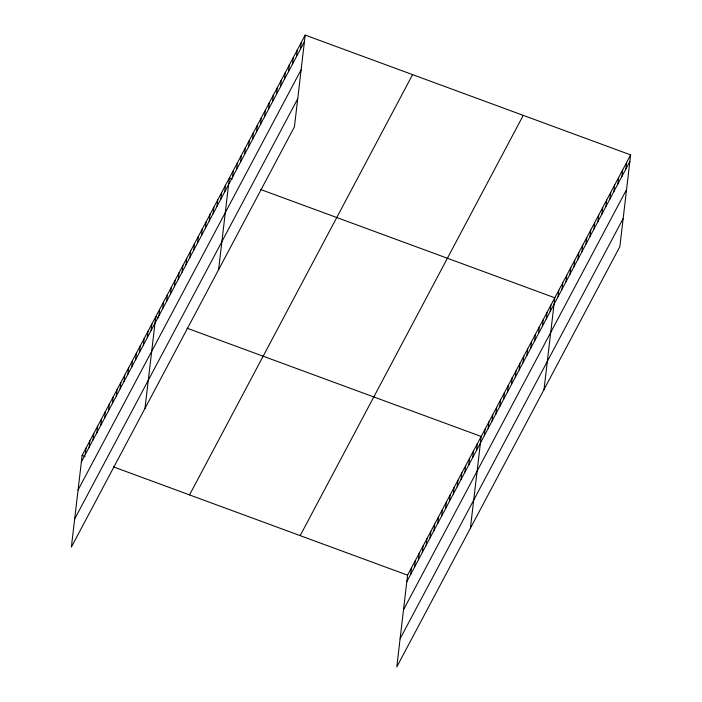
<?xml version="1.0" encoding="UTF-8"?>
<svg xmlns="http://www.w3.org/2000/svg" width="702" height="702" viewBox="0 0 702 702"><rect width="100%" height="100%" fill="white"/><g stroke="black" fill="none" stroke-linecap="round" stroke-linejoin="round"><path stroke-width="1.05" d="M305.203 35.1L82.143 455.37L71.367 547.104L294.428 126.834L305.203 35.1L630.633 154.896L619.857 246.63L396.797 666.9L407.572 575.166L630.633 154.896M85.249 454.58L86.013 448.069M89.128 447.279L89.891 440.768M92.997 439.978L93.761 433.467M96.876 432.678L97.639 426.167M100.746 425.386L101.509 418.866M104.624 418.085L105.388 411.574M108.494 410.784L109.258 404.273M112.373 403.483L113.136 396.972M116.242 396.182L117.006 389.671M120.121 388.882L120.884 382.371M123.991 381.59L124.754 375.07M127.869 374.289L128.633 367.778M131.739 366.988L132.502 360.477M135.618 359.687L136.381 353.176M139.487 352.386L140.251 345.875M143.366 345.086L144.129 338.575M147.236 337.794L148.008 331.274M151.114 330.493L151.878 323.982M144.972 408.415L155.756 316.681L158.678 317.76M158.863 315.891L159.626 309.38M162.732 308.59L163.505 302.079M166.611 301.29L167.374 294.779M170.481 293.989L171.253 287.478M174.359 286.697L175.123 280.186M178.229 279.396L179.001 272.885M182.108 272.095L182.871 265.584M185.977 264.794L186.75 258.283M189.856 257.494L190.619 250.983M193.734 250.193L194.498 243.682M197.604 242.901L198.368 236.39M201.483 235.6L202.246 229.089M205.353 228.299L206.116 221.788M209.231 220.998L209.995 214.487M213.101 213.698L213.864 207.187M216.979 206.397L217.743 199.886M220.849 199.105L221.613 192.594M224.728 191.804L225.491 185.293M218.585 269.726L229.361 177.992L232.292 179.071M232.59 176.983L233.354 170.472M236.583 169.463L237.346 162.952M240.575 161.943L241.339 155.432M244.568 154.422L245.331 147.911M248.561 146.902L249.324 140.391M252.553 139.382L253.317 132.871M256.537 131.862L257.309 125.351M260.53 124.342L261.302 117.822M264.522 116.822L265.286 110.302M268.515 109.293L269.278 102.782M272.508 101.772L273.271 95.261M276.5 94.252L277.264 87.741M280.493 86.732L281.256 80.221M284.485 79.212L285.249 72.701M288.478 71.692L289.242 65.181M292.462 64.172L293.234 57.661M296.455 56.651L297.227 50.14M300.447 49.131L301.211 42.62M410.679 574.376L411.442 567.865M414.557 567.076L415.321 560.565M418.427 559.775L419.191 553.264M422.306 552.483L423.069 545.972M426.175 545.182L426.939 538.671M430.054 537.881L430.817 531.37M433.924 530.58L434.687 524.069M437.802 523.28L438.566 516.769M441.672 515.979L442.435 509.468M445.551 508.687L446.314 502.176M449.42 501.386L450.184 494.875M453.299 494.085L454.062 487.574M457.169 486.784L457.932 480.273M461.047 479.484L461.811 472.972M464.917 472.183L465.68 465.672M468.796 464.891L469.559 458.371M472.665 457.59L473.429 451.079M476.544 450.289L477.307 443.778M470.401 528.211L481.186 436.477L186.995 328.176M484.292 435.688L485.056 429.176M488.162 428.387L488.934 421.876M492.041 421.095L492.804 414.575M495.91 413.794L496.683 407.283M499.789 406.493L500.552 399.982M503.659 399.192L504.431 392.681M507.537 391.892L508.301 385.38M511.407 384.591L512.179 378.08M515.286 377.299L516.049 370.779M519.164 369.998L519.928 363.487M523.034 362.697L523.797 356.186M526.912 355.396L527.676 348.885M530.782 348.095L531.546 341.584M534.661 340.795L535.424 334.284M538.531 333.494L539.294 326.983M542.409 326.202L543.173 319.691M546.279 318.901L547.042 312.39M550.157 311.6L550.921 305.089M544.015 389.522L554.791 297.788L260.609 189.487M558.02 296.779L558.783 290.268M562.012 289.259L562.776 282.748M566.005 281.739L566.768 275.228M569.998 274.219L570.761 267.708M573.99 266.699L574.754 260.188M577.983 259.178L578.746 252.667M581.967 251.658L582.739 245.147M585.959 244.138L586.723 237.627M589.952 236.618L590.715 230.107M593.945 229.098L594.708 222.587M597.937 221.578L598.701 215.066M601.93 214.057L602.693 207.546M605.923 206.537L606.686 200.017M609.915 199.017L610.679 192.497M613.908 191.488L614.671 184.977M617.892 183.968L618.664 177.457M621.884 176.448L622.656 169.937M625.877 168.928L626.64 162.416M81.379 461.881L304.44 41.611M78.071 490.005L301.14 69.735M74.666 518.98L297.736 98.71M189.531 494.901L412.6 74.631M300.175 535.635L523.244 115.365M406.809 581.677L629.869 161.407M403.501 609.801L626.57 189.531M400.096 638.776L623.165 218.506M82.143 455.37L85.074 456.449M113.382 466.865L407.572 575.166"/></g></svg>
